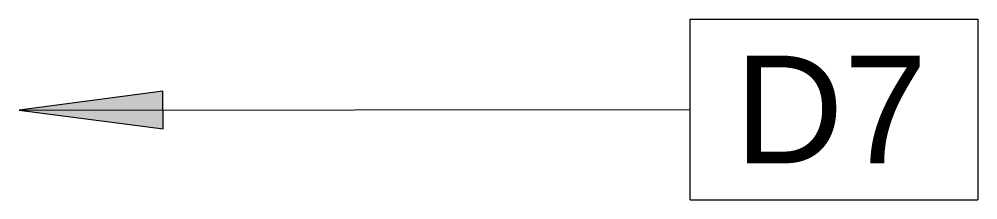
# Model space of a CAD drawing. Header units: inches. Extents: x -1176 to 1545, y -2552 to 978.
# Drawn here: x -1002.47 to -962.48, y 225.34 to 232.9 of the extents above; entities that cross this region are included whole.
import ezdxf

# ---------------------------------------------------------------- set-up
doc = ezdxf.new("R2010")
doc.units = ezdxf.units.IN
doc.header["$MEASUREMENT"] = 0
doc.layers.add('A-ANNO-KEYN', color=231, linetype='Continuous', lineweight=9)
doc.styles.add('Arial', font='arial.ttf', dxfattribs={"height": 4.5})

# ---------------------------------------------------------------- blocks, each defined once
blk = doc.blocks.new('Keynote Tag - Keynote Number - Boxed-135510-2nd Floor Demo')
at = {"layer": 'A-ANNO-KEYN'}
for p, q in [((-0.125, -0.07924), (-0.125, 0.07812)), ((-0.125, 0.07812), (0.125, 0.07812)), ((0.125, 0.07812), (0.125, -0.07924)), ((-0.125, -0.07924), (0.125, -0.07924))]:
    blk.add_line(p, q, dxfattribs=at)

msp = doc.modelspace()

# ---------------------------------------------------------------- hatches: boundary and pattern name
at = {"layer": 'A-ANNO-KEYN'}
msp.add_hatch(color=256, dxfattribs=at).paths.add_polyline_path([(-1002.471, 229.094), (-996.47, 228.31), (-996.471, 229.89)], flags=0)

# ---------------------------------------------------------------- linework, layer by layer
for p, q in [((-996.471, 229.89), (-1002.471, 229.094)), ((-996.47, 228.31), (-996.471, 229.89)), ((-1002.471, 229.094), (-974.479, 229.121)), ((-1002.471, 229.094), (-996.47, 228.31))]:
    msp.add_line(p, q, dxfattribs=at)

# ---------------------------------------------------------------- block references
at = {"layer": 'A-ANNO-KEYN', "xscale": 47.99999999999997, "yscale": 47.99999999999997, "zscale": 47.99999999999997}
msp.add_blockref('Keynote Tag - Keynote Number - Boxed-135510-2nd Floor Demo', (-968.479, 229.148), dxfattribs=at)

# ---------------------------------------------------------------- texts
at = {"layer": 'A-ANNO-KEYN', "insert": (-972.622, 231.374), "char_height": 4.5, "width": 9.8475, "attachment_point": 1, "style": 'Arial'}
msp.add_mtext('D7', dxfattribs=at)

doc.saveas('drawing.dxf')
